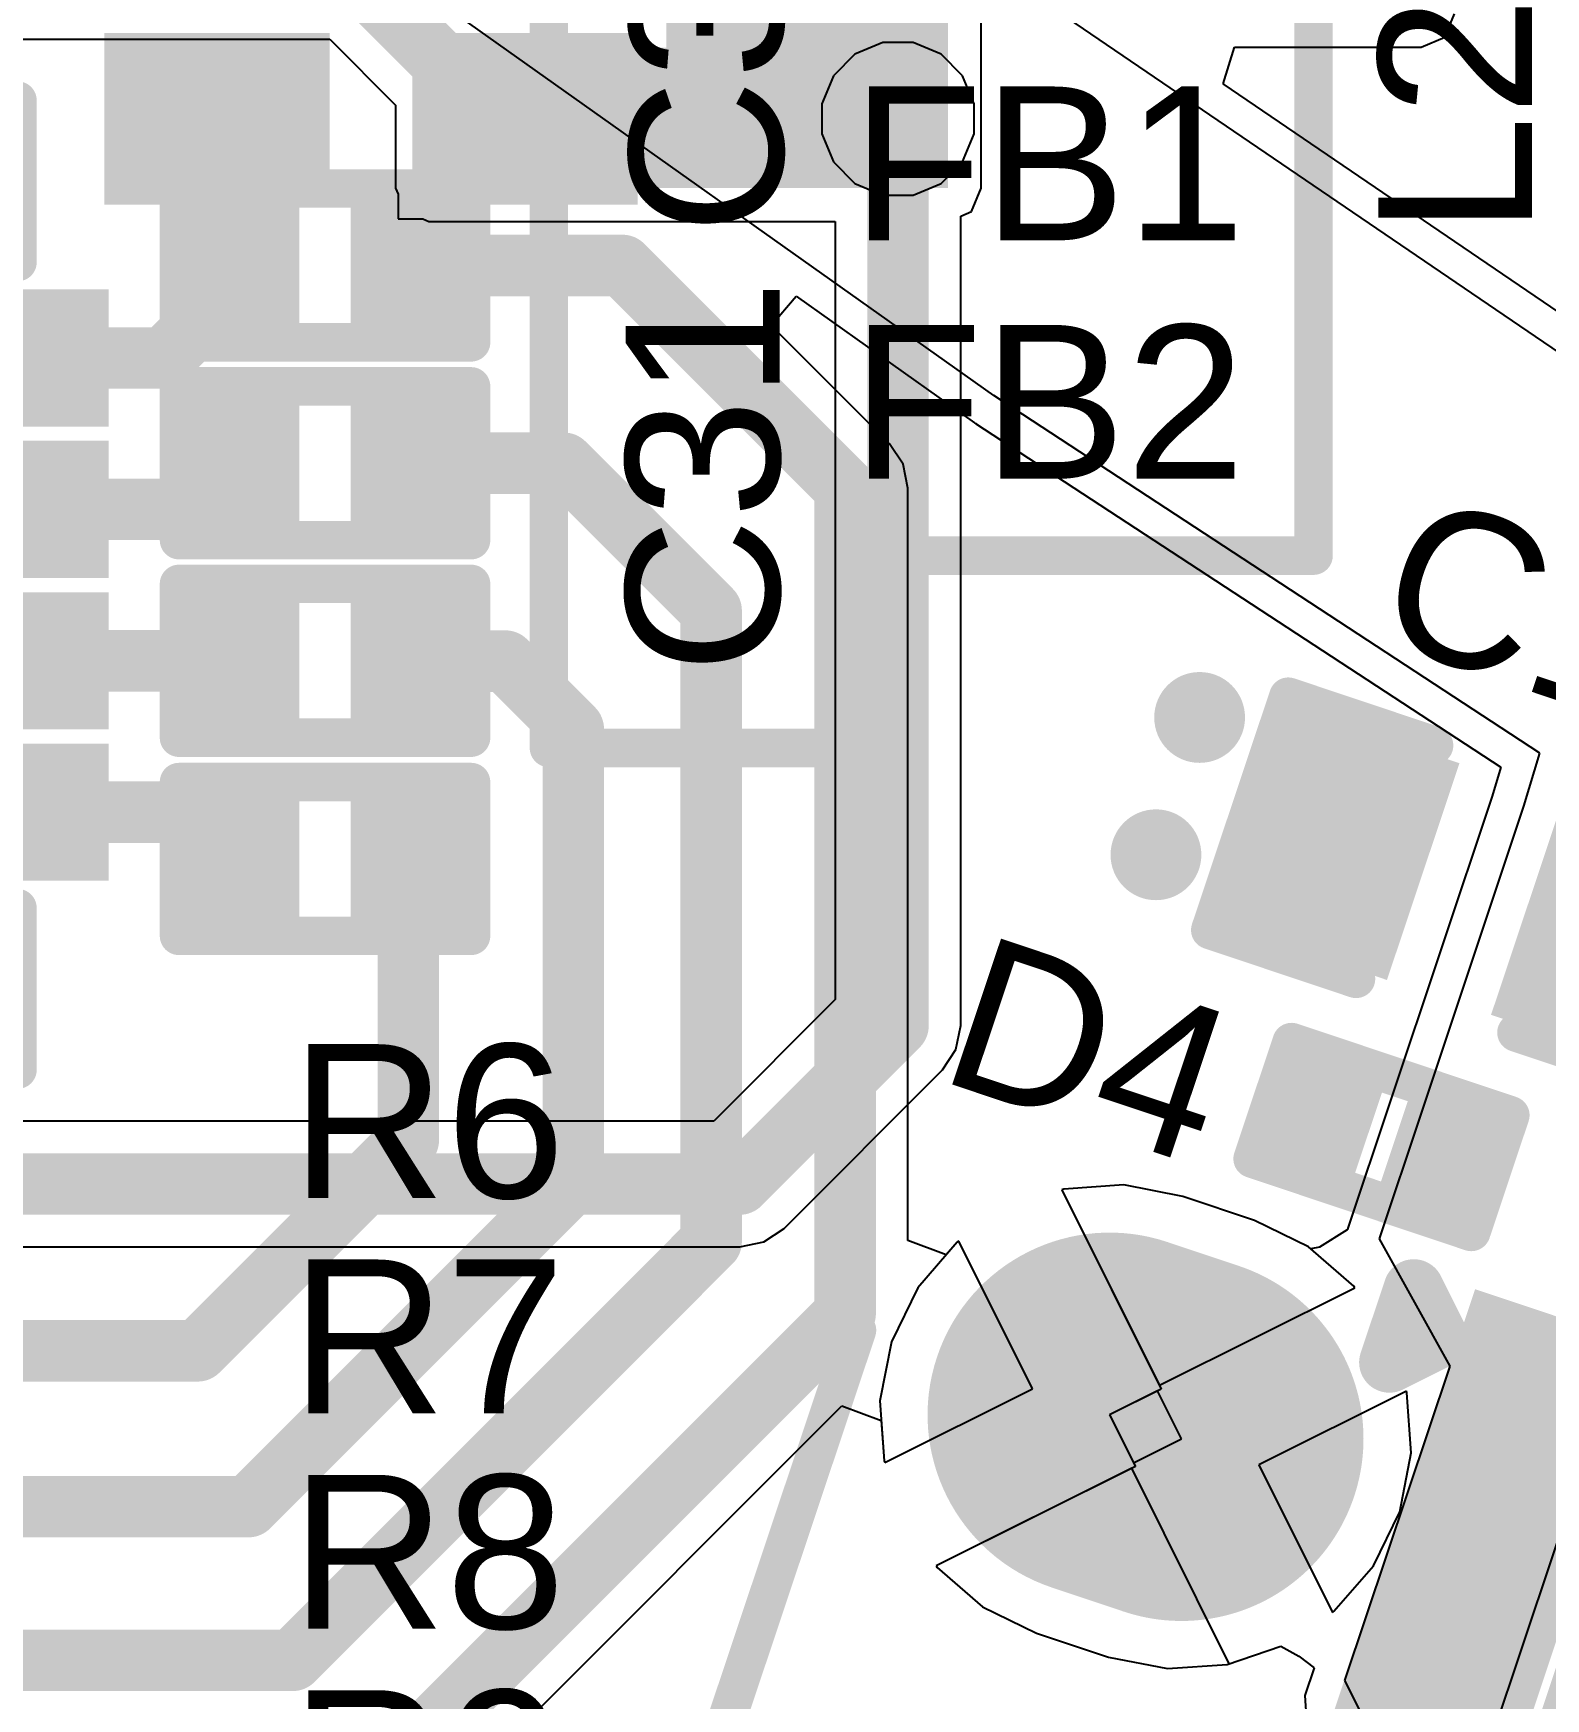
# Model space of a CAD drawing. Header units: millimetres. Extents: x -96 to 8, y -10 to 27.
# Drawn here: x -9.88 to -4.88, y 6.17 to 11.67 of the extents above; entities that cross this region are included whole.
import ezdxf

# ---------------------------------------------------------------- set-up
doc = ezdxf.new("R2010")
doc.units = ezdxf.units.MM
for name, color, linetype in [('BottomLayer', 5, 'Continuous'), ('BottomPaste', 16, 'Continuous'), ('BottomSolder', 6, 'Continuous'), ('MultiLayer', 9, 'Continuous'), ('PadHoleLayer', 156, 'Continuous'), ('TopLayer', 1, 'Continuous'), ('TopOverlay', 2, 'Continuous'), ('TopPaste', 8, 'Continuous'), ('TopSolder', 216, 'Continuous'), ('ViaHoleLayer', 16, 'Continuous')]:
    doc.layers.add(name, color=color, linetype=linetype)
doc.styles.add('Arial', font='', dxfattribs={"height": 0.2})
doc.styles.get('Arial').set_extended_font_data('Arial')

# ---------------------------------------------------------------- blocks, each defined once
blk = doc.blocks.new('16_QFN__3_3___7')
at = {"layer": 'TopLayer'}
for points in [[(-0.875, 1.8), (-0.625, 1.8), (-0.625, 1.1), (-0.875, 1.1)], [(-0.375, 1.8), (-0.125, 1.8), (-0.125, 1.1), (-0.375, 1.1)], [(0.125, 1.8), (0.375, 1.8), (0.375, 1.1), (0.125, 1.1)], [(0.625, 1.8), (0.875, 1.8), (0.875, 1.1), (0.625, 1.1)], [(-1.1, 0.875), (-1.1, 0.625), (-1.8, 0.625), (-1.8, 0.875)], [(-0.85, 0.85), (0.85, 0.85), (0.85, -0.85), (-0.85, -0.85)], [(1.8, 0.875), (1.8, 0.625), (1.1, 0.625), (1.1, 0.875)], [(-1.1, 0.375), (-1.1, 0.125), (-1.8, 0.125), (-1.8, 0.375)], [(1.8, 0.375), (1.8, 0.125), (1.1, 0.125), (1.1, 0.375)], [(-1.1, -0.125), (-1.1, -0.375), (-1.8, -0.375), (-1.8, -0.125)], [(1.8, -0.125), (1.8, -0.375), (1.1, -0.375), (1.1, -0.125)], [(-1.1, -0.625), (-1.1, -0.875), (-1.8, -0.875), (-1.8, -0.625)], [(1.8, -0.625), (1.8, -0.875), (1.1, -0.875), (1.1, -0.625)], [(-0.875, -1.1), (-0.625, -1.1), (-0.625, -1.8), (-0.875, -1.8)], [(-0.375, -1.1), (-0.125, -1.1), (-0.125, -1.8), (-0.375, -1.8)], [(0.125, -1.1), (0.375, -1.1), (0.375, -1.8), (0.125, -1.8)], [(0.625, -1.1), (0.875, -1.1), (0.875, -1.8), (0.625, -1.8)]]:
    blk.add_hatch(color=1, dxfattribs=at).paths.add_polyline_path(points)
at = {"layer": 'TopPaste'}
for points in [[(-0.875, 1.8), (-0.625, 1.8), (-0.625, 1.1), (-0.875, 1.1)], [(-0.375, 1.8), (-0.125, 1.8), (-0.125, 1.1), (-0.375, 1.1)], [(0.125, 1.8), (0.375, 1.8), (0.375, 1.1), (0.125, 1.1)], [(0.625, 1.8), (0.875, 1.8), (0.875, 1.1), (0.625, 1.1)], [(-1.1, 0.875), (-1.1, 0.625), (-1.8, 0.625), (-1.8, 0.875)], [(-0.85, 0.85), (0.85, 0.85), (0.85, -0.85), (-0.85, -0.85)], [(1.8, 0.875), (1.8, 0.625), (1.1, 0.625), (1.1, 0.875)], [(-1.1, 0.375), (-1.1, 0.125), (-1.8, 0.125), (-1.8, 0.375)], [(1.8, 0.375), (1.8, 0.125), (1.1, 0.125), (1.1, 0.375)], [(-1.1, -0.125), (-1.1, -0.375), (-1.8, -0.375), (-1.8, -0.125)], [(1.8, -0.125), (1.8, -0.375), (1.1, -0.375), (1.1, -0.125)], [(-1.1, -0.625), (-1.1, -0.875), (-1.8, -0.875), (-1.8, -0.625)], [(1.8, -0.625), (1.8, -0.875), (1.1, -0.875), (1.1, -0.625)], [(-0.875, -1.1), (-0.625, -1.1), (-0.625, -1.8), (-0.875, -1.8)], [(-0.375, -1.1), (-0.125, -1.1), (-0.125, -1.8), (-0.375, -1.8)], [(0.125, -1.1), (0.375, -1.1), (0.375, -1.8), (0.125, -1.8)], [(0.625, -1.1), (0.875, -1.1), (0.875, -1.8), (0.625, -1.8)]]:
    blk.add_hatch(color=8, dxfattribs=at).paths.add_polyline_path(points)
at = {"layer": 'TopSolder'}
for points in [[(-0.9766, 1.9016), (-0.5234, 1.9016), (-0.5234, 0.9984), (-0.9766, 0.9984)], [(-0.4766, 1.9016), (-0.0234, 1.9016), (-0.0234, 0.9984), (-0.4766, 0.9984)], [(0.0234, 1.9016), (0.4766, 1.9016), (0.4766, 0.9984), (0.0234, 0.9984)], [(0.5234, 1.9016), (0.9766, 1.9016), (0.9766, 0.9984), (0.5234, 0.9984)], [(-0.9984, 0.9766), (-0.9984, 0.5234), (-1.9016, 0.5234), (-1.9016, 0.9766)], [(-0.9516, 0.9516), (0.9516, 0.9516), (0.9516, -0.9516), (-0.9516, -0.9516)], [(1.9016, 0.9766), (1.9016, 0.5234), (0.9984, 0.5234), (0.9984, 0.9766)], [(-0.9984, 0.4766), (-0.9984, 0.0234), (-1.9016, 0.0234), (-1.9016, 0.4766)], [(1.9016, 0.4766), (1.9016, 0.0234), (0.9984, 0.0234), (0.9984, 0.4766)], [(-0.9984, -0.0234), (-0.9984, -0.4766), (-1.9016, -0.4766), (-1.9016, -0.0234)], [(1.9016, -0.0234), (1.9016, -0.4766), (0.9984, -0.4766), (0.9984, -0.0234)], [(-0.9984, -0.5234), (-0.9984, -0.9766), (-1.9016, -0.9766), (-1.9016, -0.5234)], [(1.9016, -0.5234), (1.9016, -0.9766), (0.9984, -0.9766), (0.9984, -0.5234)], [(-0.9766, -0.9984), (-0.5234, -0.9984), (-0.5234, -1.9016), (-0.9766, -1.9016)], [(-0.4766, -0.9984), (-0.0234, -0.9984), (-0.0234, -1.9016), (-0.4766, -1.9016)], [(0.0234, -0.9984), (0.4766, -0.9984), (0.4766, -1.9016), (0.0234, -1.9016)], [(0.5234, -0.9984), (0.9766, -0.9984), (0.9766, -1.9016), (0.5234, -1.9016)]]:
    blk.add_hatch(color=216, dxfattribs=at).paths.add_polyline_path(points)
at = {"layer": 'TopOverlay', "const_width": 0.127}
for points in [[(-1.6002, 1.6002), (-1.0668, 1.6002)], [(-1.6002, 1.6002), (-1.6002, 1.0668)], [(1.0668, 1.6002), (1.6002, 1.6002)], [(1.6002, 1.6002), (1.6002, 1.0668)], [(-2.0828, 0.889), (-2.0828, 0.635)], [(-2.0828, 0.889), (-1.9558, 0.762)], [(-1.9558, 0.762), (-2.0828, 0.635)], [(-1.6002, -1.0668), (-1.6002, -1.6002)], [(1.6002, -1.0668), (1.6002, -1.6002)], [(-1.6002, -1.6002), (-1.0668, -1.6002)], [(1.0668, -1.6002), (1.6002, -1.6002)]]:
    blk.add_lwpolyline(points, dxfattribs=at)
at = {"layer": 'TopOverlay', "const_width": 0.0635}
for points in [[(-1.632, 1.6002, 1), (-1.5684, 1.6002, 1)], [(-1.632, 1.6002, 1), (-1.5684, 1.6002, 1)], [(-1.0985, 1.6002, 1), (-1.0351, 1.6002, 1)], [(1.035, 1.6002, 1), (1.0985, 1.6002, 1)], [(1.5684, 1.6002, 1), (1.6319, 1.6002, 1)], [(1.5684, 1.6002, 1), (1.6319, 1.6002, 1)], [(-1.632, 1.0668, 1), (-1.5684, 1.0668, 1)], [(1.5684, 1.0668, 1), (1.6319, 1.0668, 1)], [(-2.1145, 0.889, 1), (-2.0511, 0.889, 1)], [(-2.1145, 0.889, 1), (-2.0511, 0.889, 1)], [(-1.9875, 0.762, 1), (-1.9241, 0.762, 1)], [(-1.9875, 0.762, 1), (-1.9241, 0.762, 1)], [(-2.1145, 0.635, 1), (-2.0511, 0.635, 1)], [(-2.1145, 0.635, 1), (-2.0511, 0.635, 1)], [(-1.632, -1.0668, 1), (-1.5684, -1.0668, 1)], [(1.5684, -1.0668, 1), (1.6319, -1.0668, 1)], [(-1.632, -1.6002, 1), (-1.5684, -1.6002, 1)], [(-1.632, -1.6002, 1), (-1.5684, -1.6002, 1)], [(-1.0985, -1.6002, 1), (-1.0351, -1.6002, 1)], [(1.035, -1.6002, 1), (1.0985, -1.6002, 1)], [(1.5684, -1.6002, 1), (1.6319, -1.6002, 1)], [(1.5684, -1.6002, 1), (1.6319, -1.6002, 1)]]:
    blk.add_lwpolyline(points, format="xyb", close=True, dxfattribs=at)
blk = doc.blocks.new('S______B______0402_B_22')
at = {"layer": 'BottomLayer'}
for points in [[(-0.2413, 0.3175), (-0.2413, -0.3175), (-0.6985, -0.3175), (-0.6985, 0.3175)], [(0.6985, 0.3175), (0.6985, -0.3175), (0.2413, -0.3175), (0.2413, 0.3175)]]:
    blk.add_hatch(color=5, dxfattribs=at).paths.add_polyline_path(points)
at = {"layer": 'BottomPaste'}
for points in [[(-0.2413, 0.3175), (-0.2413, -0.3175), (-0.6985, -0.3175), (-0.6985, 0.3175)], [(0.6985, 0.3175), (0.6985, -0.3175), (0.2413, -0.3175), (0.2413, 0.3175)]]:
    blk.add_hatch(color=16, dxfattribs=at).paths.add_polyline_path(points)
at = {"layer": 'BottomSolder'}
for points in [[(-0.1863, 0.3725), (-0.1863, -0.3725), (-0.7535, -0.3725), (-0.7535, 0.3725)], [(0.7535, 0.3725), (0.7535, -0.3725), (0.1863, -0.3725), (0.1863, 0.3725)]]:
    blk.add_hatch(color=6, dxfattribs=at).paths.add_polyline_path(points)
blk = doc.blocks.new('S______B______0402_B_23')
at = {"layer": 'BottomLayer'}
for points in [[(-0.2413, 0.3175), (-0.2413, -0.3175), (-0.6985, -0.3175), (-0.6985, 0.3175)], [(0.6985, 0.3175), (0.6985, -0.3175), (0.2413, -0.3175), (0.2413, 0.3175)]]:
    blk.add_hatch(color=5, dxfattribs=at).paths.add_polyline_path(points)
at = {"layer": 'BottomPaste'}
for points in [[(-0.2413, 0.3175), (-0.2413, -0.3175), (-0.6985, -0.3175), (-0.6985, 0.3175)], [(0.6985, 0.3175), (0.6985, -0.3175), (0.2413, -0.3175), (0.2413, 0.3175)]]:
    blk.add_hatch(color=16, dxfattribs=at).paths.add_polyline_path(points)
at = {"layer": 'BottomSolder'}
for points in [[(-0.1863, 0.3725), (-0.1863, -0.3725), (-0.7535, -0.3725), (-0.7535, 0.3725)], [(0.7535, 0.3725), (0.7535, -0.3725), (0.1863, -0.3725), (0.1863, 0.3725)]]:
    blk.add_hatch(color=6, dxfattribs=at).paths.add_polyline_path(points)
blk = doc.blocks.new('R___0201_29')
at = {"layer": 'TopLayer'}
for points in [[(-0.41, 0.185), (-0.14, 0.185), (-0.14, -0.185), (-0.41, -0.185)], [(0.14, 0.185), (0.41, 0.185), (0.41, -0.185), (0.14, -0.185)]]:
    blk.add_hatch(color=1, dxfattribs=at).paths.add_polyline_path(points)
at = {"layer": 'TopPaste'}
for points in [[(-0.41, 0.185), (-0.14, 0.185), (-0.14, -0.185), (-0.41, -0.185)], [(0.14, 0.185), (0.41, 0.185), (0.41, -0.185), (0.14, -0.185)]]:
    blk.add_hatch(color=8, dxfattribs=at).paths.add_polyline_path(points)
at = {"layer": 'TopSolder'}
for points in [[(-0.465, 0.24), (-0.085, 0.24), (-0.085, -0.24), (-0.465, -0.24)], [(0.085, 0.24), (0.465, 0.24), (0.465, -0.24), (0.085, -0.24)]]:
    blk.add_hatch(color=216, dxfattribs=at).paths.add_polyline_path(points)
at = {"layer": 'TopOverlay', "const_width": 0.127}
for points in [[(-0.4826, 0.254), (-0.4826, -0.254)], [(0.4826, 0.254), (-0.4826, 0.254)], [(0.4826, 0.254), (0.4826, -0.254)], [(0.4826, -0.254), (-0.4826, -0.254)]]:
    blk.add_lwpolyline(points, dxfattribs=at)
at = {"layer": 'TopOverlay', "const_width": 0.0635}
for points in [[(-0.5143, 0.254, 1), (-0.4508, 0.254, 1)], [(-0.5143, 0.254, 1), (-0.4508, 0.254, 1)], [(0.4508, 0.254, 1), (0.5143, 0.254, 1)], [(0.4508, 0.254, 1), (0.5143, 0.254, 1)], [(-0.5143, -0.254, 1), (-0.4508, -0.254, 1)], [(-0.5143, -0.254, 1), (-0.4508, -0.254, 1)], [(0.4508, -0.254, 1), (0.5143, -0.254, 1)], [(0.4508, -0.254, 1), (0.5143, -0.254, 1)]]:
    blk.add_lwpolyline(points, format="xyb", close=True, dxfattribs=at)
blk = doc.blocks.new('R___0201_30')
at = {"layer": 'TopLayer'}
for points in [[(-0.41, 0.185), (-0.14, 0.185), (-0.14, -0.185), (-0.41, -0.185)], [(0.14, 0.185), (0.41, 0.185), (0.41, -0.185), (0.14, -0.185)]]:
    blk.add_hatch(color=1, dxfattribs=at).paths.add_polyline_path(points)
at = {"layer": 'TopPaste'}
for points in [[(-0.41, 0.185), (-0.14, 0.185), (-0.14, -0.185), (-0.41, -0.185)], [(0.14, 0.185), (0.41, 0.185), (0.41, -0.185), (0.14, -0.185)]]:
    blk.add_hatch(color=8, dxfattribs=at).paths.add_polyline_path(points)
at = {"layer": 'TopSolder'}
for points in [[(-0.465, 0.24), (-0.085, 0.24), (-0.085, -0.24), (-0.465, -0.24)], [(0.085, 0.24), (0.465, 0.24), (0.465, -0.24), (0.085, -0.24)]]:
    blk.add_hatch(color=216, dxfattribs=at).paths.add_polyline_path(points)
at = {"layer": 'TopOverlay', "const_width": 0.127}
for points in [[(-0.4826, 0.254), (-0.4826, -0.254)], [(0.4826, 0.254), (-0.4826, 0.254)], [(0.4826, 0.254), (0.4826, -0.254)], [(0.4826, -0.254), (-0.4826, -0.254)]]:
    blk.add_lwpolyline(points, dxfattribs=at)
at = {"layer": 'TopOverlay', "const_width": 0.0635}
for points in [[(-0.5143, 0.254, 1), (-0.4508, 0.254, 1)], [(-0.5143, 0.254, 1), (-0.4508, 0.254, 1)], [(0.4508, 0.254, 1), (0.5143, 0.254, 1)], [(0.4508, 0.254, 1), (0.5143, 0.254, 1)], [(-0.5143, -0.254, 1), (-0.4508, -0.254, 1)], [(-0.5143, -0.254, 1), (-0.4508, -0.254, 1)], [(0.4508, -0.254, 1), (0.5143, -0.254, 1)], [(0.4508, -0.254, 1), (0.5143, -0.254, 1)]]:
    blk.add_lwpolyline(points, format="xyb", close=True, dxfattribs=at)
blk = doc.blocks.new('R___0201_31')
at = {"layer": 'TopLayer'}
for points in [[(-0.41, 0.185), (-0.14, 0.185), (-0.14, -0.185), (-0.41, -0.185)], [(0.14, 0.185), (0.41, 0.185), (0.41, -0.185), (0.14, -0.185)]]:
    blk.add_hatch(color=1, dxfattribs=at).paths.add_polyline_path(points)
at = {"layer": 'TopPaste'}
for points in [[(-0.41, 0.185), (-0.14, 0.185), (-0.14, -0.185), (-0.41, -0.185)], [(0.14, 0.185), (0.41, 0.185), (0.41, -0.185), (0.14, -0.185)]]:
    blk.add_hatch(color=8, dxfattribs=at).paths.add_polyline_path(points)
at = {"layer": 'TopSolder'}
for points in [[(-0.465, 0.24), (-0.085, 0.24), (-0.085, -0.24), (-0.465, -0.24)], [(0.085, 0.24), (0.465, 0.24), (0.465, -0.24), (0.085, -0.24)]]:
    blk.add_hatch(color=216, dxfattribs=at).paths.add_polyline_path(points)
at = {"layer": 'TopOverlay', "const_width": 0.127}
for points in [[(-0.4826, 0.254), (-0.4826, -0.254)], [(0.4826, 0.254), (-0.4826, 0.254)], [(0.4826, 0.254), (0.4826, -0.254)], [(0.4826, -0.254), (-0.4826, -0.254)]]:
    blk.add_lwpolyline(points, dxfattribs=at)
at = {"layer": 'TopOverlay', "const_width": 0.0635}
for points in [[(-0.5143, 0.254, 1), (-0.4508, 0.254, 1)], [(-0.5143, 0.254, 1), (-0.4508, 0.254, 1)], [(0.4508, 0.254, 1), (0.5143, 0.254, 1)], [(0.4508, 0.254, 1), (0.5143, 0.254, 1)], [(-0.5143, -0.254, 1), (-0.4508, -0.254, 1)], [(-0.5143, -0.254, 1), (-0.4508, -0.254, 1)], [(0.4508, -0.254, 1), (0.5143, -0.254, 1)], [(0.4508, -0.254, 1), (0.5143, -0.254, 1)]]:
    blk.add_lwpolyline(points, format="xyb", close=True, dxfattribs=at)
blk = doc.blocks.new('R___0201_32')
at = {"layer": 'TopLayer'}
for points in [[(-0.41, 0.185), (-0.14, 0.185), (-0.14, -0.185), (-0.41, -0.185)], [(0.14, 0.185), (0.41, 0.185), (0.41, -0.185), (0.14, -0.185)]]:
    blk.add_hatch(color=1, dxfattribs=at).paths.add_polyline_path(points)
at = {"layer": 'TopPaste'}
for points in [[(-0.41, 0.185), (-0.14, 0.185), (-0.14, -0.185), (-0.41, -0.185)], [(0.14, 0.185), (0.41, 0.185), (0.41, -0.185), (0.14, -0.185)]]:
    blk.add_hatch(color=8, dxfattribs=at).paths.add_polyline_path(points)
at = {"layer": 'TopSolder'}
for points in [[(-0.465, 0.24), (-0.085, 0.24), (-0.085, -0.24), (-0.465, -0.24)], [(0.085, 0.24), (0.465, 0.24), (0.465, -0.24), (0.085, -0.24)]]:
    blk.add_hatch(color=216, dxfattribs=at).paths.add_polyline_path(points)
at = {"layer": 'TopOverlay', "const_width": 0.127}
for points in [[(-0.4826, -0.254), (-0.4826, 0.254)], [(-0.4826, 0.254), (0.4826, 0.254)], [(0.4826, -0.254), (0.4826, 0.254)], [(-0.4826, -0.254), (0.4826, -0.254)]]:
    blk.add_lwpolyline(points, dxfattribs=at)
at = {"layer": 'TopOverlay', "const_width": 0.0635}
for points in [[(-0.5143, 0.254, 1), (-0.4508, 0.254, 1)], [(-0.5143, 0.254, 1), (-0.4508, 0.254, 1)], [(0.4508, 0.254, 1), (0.5143, 0.254, 1)], [(0.4508, 0.254, 1), (0.5143, 0.254, 1)], [(-0.5143, -0.254, 1), (-0.4508, -0.254, 1)], [(-0.5143, -0.254, 1), (-0.4508, -0.254, 1)], [(0.4508, -0.254, 1), (0.5143, -0.254, 1)], [(0.4508, -0.254, 1), (0.5143, -0.254, 1)]]:
    blk.add_lwpolyline(points, format="xyb", close=True, dxfattribs=at)
blk = doc.blocks.new('10118194_0001LF__45')
at = {"layer": 'BottomLayer'}
h = blk.add_hatch(color=5, dxfattribs=at)
edge = h.paths.add_edge_path()
edge.add_arc((-2.375, 0), 0.5, 270, 450)
edge.add_line((-2.375, 0.5), (-2.625, 0.5))
edge.add_arc((-2.625, 0), 0.5, 90, 270)
edge.add_line((-2.625, -0.5), (-2.375, -0.5))
at = {"layer": 'BottomSolder'}
h = blk.add_hatch(color=6, dxfattribs=at)
edge = h.paths.add_edge_path()
edge.add_arc((-2.375, 0), 0.6016, 270, 450)
edge.add_line((-2.375, 0.6016), (-2.625, 0.6016))
edge.add_arc((-2.625, 0), 0.6016, 90, 270)
edge.add_line((-2.625, -0.6016), (-2.375, -0.6016))
at = {"layer": 'MultiLayer'}
h = blk.add_hatch(color=9, dxfattribs=at)
edge = h.paths.add_edge_path()
edge.add_arc((-2.375, 0), 0.5, 270, 450)
edge.add_line((-2.375, 0.5), (-2.625, 0.5))
edge.add_arc((-2.625, 0), 0.5, 90, 270)
edge.add_line((-2.625, -0.5), (-2.375, -0.5))
at = {"layer": 'PadHoleLayer'}
h = blk.add_hatch(color=156, dxfattribs=at)
edge = h.paths.add_edge_path()
edge.add_arc((-2.35, 0), 0.275, 270, 450)
edge.add_line((-2.35, 0.275), (-2.65, 0.275))
edge.add_arc((-2.65, 0), 0.275, 90, 270)
edge.add_line((-2.65, -0.275), (-2.35, -0.275))
at = {"layer": 'TopLayer'}
blk.add_hatch(color=1, dxfattribs=at).paths.add_polyline_path([(-1.51, 0.675), (-1.09, 0.675), (-1.09, -0.675), (-1.51, -0.675)])
h = blk.add_hatch(color=1, dxfattribs=at)
edge = h.paths.add_edge_path()
edge.add_arc((-2.375, 0), 0.5, 270, 450)
edge.add_line((-2.375, 0.5), (-2.625, 0.5))
edge.add_arc((-2.625, 0), 0.5, 90, 270)
edge.add_line((-2.625, -0.5), (-2.375, -0.5))
at = {"layer": 'TopPaste'}
blk.add_hatch(color=8, dxfattribs=at).paths.add_polyline_path([(-1.51, 0.675), (-1.09, 0.675), (-1.09, -0.675), (-1.51, -0.675)])
at = {"layer": 'TopSolder'}
for points in [[(-1.6116, 0.7766), (-0.9884, 0.7766), (-0.9884, -0.7766), (-1.6116, -0.7766)], [(-0.9616, 0.7766), (-0.3384, 0.7766), (-0.3384, -0.7766), (-0.9616, -0.7766)]]:
    blk.add_hatch(color=216, dxfattribs=at).paths.add_polyline_path(points)
h = blk.add_hatch(color=216, dxfattribs=at)
edge = h.paths.add_edge_path()
edge.add_arc((-2.375, 0), 0.6016, 270, 450)
edge.add_line((-2.375, 0.6016), (-2.625, 0.6016))
edge.add_arc((-2.625, 0), 0.6016, 90, 270)
edge.add_line((-2.625, -0.6016), (-2.375, -0.6016))
at = {"layer": 'TopOverlay'}
for points, const_width in [([(-1.8034, 0.4572), (-1.8034, 0.7112)], 0.2), ([(-1.8034, 0.7112), (-1.6764, 0.5842)], 0.2), ([(-1.8034, 0.4572), (-1.6764, 0.5842)], 0.2), ([(-3.5052, -1.5494), (-3.5052, 0)], 0.127)]:
    blk.add_lwpolyline(points, dxfattribs=dict(at, const_width=const_width))
for points, const_width in [([(-1.8534, 0.7112, 1), (-1.7534, 0.7112, 1)], 0.1), ([(-1.8534, 0.7112, 1), (-1.7534, 0.7112, 1)], 0.1), ([(-1.7264, 0.5842, 1), (-1.6264, 0.5842, 1)], 0.1), ([(-1.7264, 0.5842, 1), (-1.6264, 0.5842, 1)], 0.1), ([(-1.8534, 0.4572, 1), (-1.7534, 0.4572, 1)], 0.1), ([(-1.8534, 0.4572, 1), (-1.7534, 0.4572, 1)], 0.1), ([(-3.537, 0, 1), (-3.4735, 0, 1)], 0.0635)]:
    blk.add_lwpolyline(points, format="xyb", close=True, dxfattribs=dict(at, const_width=const_width))
blk = doc.blocks.new('DSN0603_2_49')
at = {"layer": 'TopLayer'}
for points in [[(-0.3, 0.12), (-0.1, 0.12), (-0.1, -0.12), (-0.3, -0.12)], [(0.1, 0.12), (0.3, 0.12), (0.3, -0.12), (0.1, -0.12)]]:
    blk.add_hatch(color=1, dxfattribs=at).paths.add_polyline_path(points)
at = {"layer": 'TopPaste'}
for points in [[(-0.3, 0.12), (-0.1, 0.12), (-0.1, -0.12), (-0.3, -0.12)], [(0.1, 0.12), (0.3, 0.12), (0.3, -0.12), (0.1, -0.12)]]:
    blk.add_hatch(color=8, dxfattribs=at).paths.add_polyline_path(points)
at = {"layer": 'TopSolder'}
for points in [[(-0.355, 0.175), (-0.045, 0.175), (-0.045, -0.175), (-0.355, -0.175)], [(0.045, 0.175), (0.355, 0.175), (0.355, -0.175), (0.045, -0.175)]]:
    blk.add_hatch(color=216, dxfattribs=at).paths.add_polyline_path(points)
at = {"layer": 'TopOverlay', "const_width": 0.127}
for points in [[(-0.381, 0.2032), (0.381, 0.2032)], [(-0.381, -0.2032), (-0.381, 0.2032)], [(0.381, -0.2032), (0.381, 0.2032)], [(-0.381, -0.2032), (0.381, -0.2032)]]:
    blk.add_lwpolyline(points, dxfattribs=at)
at = {"layer": 'TopOverlay', "const_width": 0.0635}
for points in [[(-0.4128, 0.2032, 1), (-0.3493, 0.2032, 1)], [(-0.4128, 0.2032, 1), (-0.3493, 0.2032, 1)], [(0.3493, 0.2032, 1), (0.4128, 0.2032, 1)], [(0.3493, 0.2032, 1), (0.4128, 0.2032, 1)], [(-0.4128, -0.2032, 1), (-0.3493, -0.2032, 1)], [(-0.4128, -0.2032, 1), (-0.3493, -0.2032, 1)], [(0.3493, -0.2032, 1), (0.4128, -0.2032, 1)], [(0.3493, -0.2032, 1), (0.4128, -0.2032, 1)]]:
    blk.add_lwpolyline(points, format="xyb", close=True, dxfattribs=at)
blk = doc.blocks.new('C___0402_75')
at = {"layer": 'TopLayer'}
for points in [[(-0.6985, -0.3175), (-0.6985, 0.3175), (-0.2413, 0.3175), (-0.2413, -0.3175)], [(0.2413, -0.3175), (0.2413, 0.3175), (0.6985, 0.3175), (0.6985, -0.3175)]]:
    blk.add_hatch(color=1, dxfattribs=at).paths.add_polyline_path(points)
at = {"layer": 'TopPaste'}
for points in [[(-0.6985, -0.3175), (-0.6985, 0.3175), (-0.2413, 0.3175), (-0.2413, -0.3175)], [(0.2413, -0.3175), (0.2413, 0.3175), (0.6985, 0.3175), (0.6985, -0.3175)]]:
    blk.add_hatch(color=8, dxfattribs=at).paths.add_polyline_path(points)
at = {"layer": 'TopSolder'}
for points in [[(-0.7585, -0.3775), (-0.7585, 0.3775), (-0.1813, 0.3775), (-0.1813, -0.3775)], [(0.1813, -0.3775), (0.1813, 0.3775), (0.7585, 0.3775), (0.7585, -0.3775)]]:
    blk.add_hatch(color=216, dxfattribs=at).paths.add_polyline_path(points)
at = {"layer": 'TopOverlay', "const_width": 0.127}
for points in [[(-0.7874, 0.4064), (-0.7874, -0.4064)], [(-0.2794, 0.4064), (-0.7874, 0.4064)], [(0.7874, 0.4064), (0.2794, 0.4064)], [(0.7874, 0.4064), (0.7874, -0.4064)], [(-0.2794, -0.4064), (-0.7874, -0.4064)], [(0.7874, -0.4064), (0.2794, -0.4064)]]:
    blk.add_lwpolyline(points, dxfattribs=at)
at = {"layer": 'TopOverlay', "const_width": 0.0635}
for points in [[(-0.8191, 0.4064, 1), (-0.7556, 0.4064, 1)], [(-0.8191, 0.4064, 1), (-0.7556, 0.4064, 1)], [(-0.3111, 0.4064, 1), (-0.2477, 0.4064, 1)], [(0.2477, 0.4064, 1), (0.3111, 0.4064, 1)], [(0.7556, 0.4064, 1), (0.8191, 0.4064, 1)], [(0.7556, 0.4064, 1), (0.8191, 0.4064, 1)], [(-0.8191, -0.4064, 1), (-0.7556, -0.4064, 1)], [(-0.8191, -0.4064, 1), (-0.7556, -0.4064, 1)], [(-0.3111, -0.4064, 1), (-0.2477, -0.4064, 1)], [(0.2477, -0.4064, 1), (0.3111, -0.4064, 1)], [(0.7556, -0.4064, 1), (0.8191, -0.4064, 1)], [(0.7556, -0.4064, 1), (0.8191, -0.4064, 1)]]:
    blk.add_lwpolyline(points, format="xyb", close=True, dxfattribs=at)

msp = doc.modelspace()

# ---------------------------------------------------------------- hatches: boundary and pattern name
at = {"layer": 'BottomLayer'}
for points in [[(-7.7881, 11.1675), (-6.858, 11.1675), (-6.858, 13.3096), (-7.7881, 13.3096)], [(-8.5725, 11.1633), (-6.858, 11.1633), (-6.858, 11.6268), (-8.5725, 11.6268)]]:
    msp.add_hatch(color=5, dxfattribs=at).paths.add_polyline_path(points)
h = msp.add_hatch(color=5, dxfattribs=at)
edge = h.paths.add_edge_path()
edge.add_arc((-7.0227, 11.3919), 0.15, 0, 360)
h = msp.add_hatch(color=5, dxfattribs=at)
edge = h.paths.add_edge_path()
edge.add_arc((-6.0261, 9.4149), 0.15, 0, 360)
h = msp.add_hatch(color=5, dxfattribs=at)
edge = h.paths.add_edge_path()
edge.add_arc((-6.1704, 8.9614), 0.15, 0, 360)
at = {"layer": 'TopLayer'}
h = msp.add_hatch(color=1, dxfattribs=at)
edge = h.paths.add_edge_path()
edge.add_arc((-7.0227, 11.3919), 0.15, 0, 360)
h = msp.add_hatch(color=1, dxfattribs=at)
edge = h.paths.add_edge_path()
edge.add_arc((-6.0261, 9.4149), 0.15, 0, 360)
h = msp.add_hatch(color=1, dxfattribs=at)
edge = h.paths.add_edge_path()
edge.add_arc((-6.1704, 8.9614), 0.15, 0, 360)
msp.add_hatch(color=1, dxfattribs=at).paths.add_polyline_path([(-5.5745, 6.1496), (-5.0819, 5.9847), (-4.6423, 7.2985), (-5.135, 7.4634)])
at = {"layer": 'ViaHoleLayer'}
h = msp.add_hatch(color=16, dxfattribs=at)
edge = h.paths.add_edge_path()
edge.add_arc((-7.0227, 11.3919), 0.075, 0, 360)
h = msp.add_hatch(color=16, dxfattribs=at)
edge = h.paths.add_edge_path()
edge.add_arc((-6.0261, 9.4149), 0.075, 0, 360)
h = msp.add_hatch(color=16, dxfattribs=at)
edge = h.paths.add_edge_path()
edge.add_arc((-6.1704, 8.9614), 0.075, 0, 360)

# ---------------------------------------------------------------- linework, layer by layer
at = {"layer": 'BottomLayer'}
for p, q in [((-6.748, 11.6268), (-6.748, 13.248)), ((-10.6374, 11.6546), (-8.8996, 11.6546)), ((-8.8996, 11.6546), (-8.6825, 11.4375)), ((-6.748, 11.1633), (-6.748, 11.6268)), ((-8.6825, 11.4375), (-8.6825, 11.1633)), ((-8.6825, 11.1633), (-8.6741, 11.1431)), ((-8.6741, 11.1431), (-8.6741, 11.0617)), ((-6.7802, 11.0855), (-6.748, 11.1633)), ((-8.6741, 11.0617), (-8.5927, 11.0617)), ((-8.5927, 11.0617), (-8.5725, 11.0533)), ((-6.8155, 11.0709), (-6.7802, 11.0855)), ((-6.8155, 8.3971), (-6.8155, 11.0709)), ((-8.5725, 11.0533), (-7.2299, 11.0533)), ((-7.2299, 11.0533), (-7.2299, 8.4829)), ((-7.2299, 8.4829), (-7.6316, 8.0812)), ((-6.8313, 8.3178), (-6.8155, 8.3971)), ((-6.8155, 8.3971), (-6.8155, 8.3971)), ((-6.8762, 8.2506), (-6.8313, 8.3178)), ((-7.3992, 7.7275), (-6.8762, 8.2506)), ((-7.6316, 8.0812), (-10.0834, 8.0812)), ((-6.2769, 7.871), (-6.475, 7.8572)), ((-6.082, 7.8331), (-6.2769, 7.871)), ((-6.475, 7.8572), (-6.481, 7.8551)), ((-6.481, 7.8551), (-6.159, 7.2092)), ((-5.845, 7.7538), (-6.082, 7.8331)), ((-7.4665, 7.6826), (-7.3992, 7.7275)), ((-5.6665, 7.6668), (-5.845, 7.7538)), ((-10.0248, 7.6668), (-7.5458, 7.6668)), ((-7.5458, 7.6668), (-7.5457, 7.6668)), ((-7.5457, 7.6668), (-7.4665, 7.6826)), ((-6.8273, 7.6815), (-6.9575, 7.5317)), ((-6.822, 7.6851), (-6.8273, 7.6815)), ((-6.5788, 7.1974), (-6.822, 7.6851)), ((-5.5167, 7.5365), (-5.6665, 7.6668)), ((-5.5131, 7.5312), (-5.5167, 7.5365)), ((-6.9575, 7.5317), (-7.0446, 7.3532)), ((-6.159, 7.2092), (-5.5131, 7.5312)), ((-7.0446, 7.3532), (-7.0824, 7.1583)), ((-7.0824, 7.1583), (-7.0686, 6.9603)), ((-7.0665, 6.9543), (-6.5788, 7.1974)), ((-6.1651, 7.1908), (-6.3234, 7.1119)), ((-6.0863, 7.0326), (-6.1651, 7.1908)), ((-5.3431, 7.1903), (-5.8308, 6.9471)), ((-5.341, 7.1842), (-5.3431, 7.1903)), ((-5.3272, 6.9862), (-5.341, 7.1842)), ((-6.3234, 7.1119), (-6.2445, 6.9537)), ((-6.2445, 6.9537), (-6.0863, 7.0326)), ((-5.3651, 6.7913), (-5.3272, 6.9862)), ((-7.0686, 6.9603), (-7.0665, 6.9543)), ((-6.2506, 6.9353), (-6.8965, 6.6133)), ((-5.9286, 6.2894), (-6.2506, 6.9353)), ((-5.8308, 6.9471), (-5.5876, 6.4594)), ((-5.4521, 6.6128), (-5.3651, 6.7913)), ((-6.8965, 6.6133), (-6.8929, 6.608)), ((-6.8929, 6.608), (-6.7431, 6.4777)), ((-5.5823, 6.463), (-5.4521, 6.6128)), ((-6.7431, 6.4777), (-6.5647, 6.3907)), ((-5.5876, 6.4594), (-5.5823, 6.463)), ((-6.5647, 6.3907), (-6.3276, 6.3114)), ((-6.3276, 6.3114), (-6.1327, 6.2735)), ((-6.1327, 6.2735), (-5.9346, 6.2874)), ((-5.9346, 6.2874), (-5.9286, 6.2894))]:
    msp.add_line(p, q, dxfattribs=at)
at = {"layer": 'BottomLayer', "const_width": 0.2032}
for points in [[(-8.8138, 11.8618), (-8.3439, 11.3919)], [(-8.3439, 11.3919), (-8.255, 11.3919)], [(-7.0227, 8.3971), (-7.0227, 11.3919)], [(-7.5457, 7.874), (-7.0227, 8.3971)], [(-10.232, 7.874), (-7.5457, 7.874)]]:
    msp.add_lwpolyline(points, dxfattribs=at)
at = {"layer": 'BottomLayer', "const_width": 0.1016}
for points in [[(-8.3947, 11.3919, 1), (-8.2931, 11.3919, 1)], [(-8.3947, 11.3919, 1), (-8.2931, 11.3919, 1)], [(-8.3058, 11.3919, 1), (-8.2042, 11.3919, 1)], [(-7.0735, 11.3919, 1), (-6.9719, 11.3919, 1)], [(-7.0735, 8.3971, 1), (-6.9719, 8.3971, 1)], [(-7.0735, 8.3971, 1), (-6.9719, 8.3971, 1)], [(-7.5965, 7.874, 1), (-7.4949, 7.874, 1)], [(-7.5965, 7.874, 1), (-7.4949, 7.874, 1)]]:
    msp.add_lwpolyline(points, format="xyb", close=True, dxfattribs=at)
at = {"layer": 'TopLayer'}
for p, q in [((-7.8948, 12.7), (-3.9819, 10.0356)), ((-6.7059, 10.4778), (-8.8994, 12.0338)), ((-5.2162, 11.6612), (-5.1839, 11.739)), ((-5.2939, 11.629), (-5.2162, 11.6612)), ((-7.1652, 11.6052), (-7.236, 11.5344)), ((-7.0727, 11.6435), (-7.1652, 11.6052)), ((-6.9726, 11.6435), (-7.0727, 11.6435)), ((-6.8802, 11.6052), (-6.9726, 11.6435)), ((-6.8094, 11.5344), (-6.8802, 11.6052)), ((-5.9484, 11.5077), (-5.911, 11.629)), ((-5.911, 11.629), (-5.2939, 11.629)), ((-7.236, 11.5344), (-7.2743, 11.4419)), ((-6.7711, 11.4419), (-6.8094, 11.5344)), ((-3.92, 10.1265), (-5.9484, 11.5077)), ((-7.2743, 11.4419), (-7.2743, 11.3419)), ((-6.7711, 11.3419), (-6.7711, 11.4419)), ((-7.2743, 11.3419), (-7.236, 11.2494)), ((-6.8094, 11.2494), (-6.7711, 11.3419)), ((-7.236, 11.2494), (-7.1652, 11.1786)), ((-6.8802, 11.1786), (-6.8094, 11.2494)), ((-7.1652, 11.1786), (-7.0727, 11.1403)), ((-6.9726, 11.1403), (-6.8802, 11.1786)), ((-7.0727, 11.1403), (-6.9726, 11.1403)), ((-7.4413, 10.7089), (-7.359, 10.8063)), ((-7.359, 10.8063), (-6.7695, 10.3881)), ((-7.0508, 10.3185), (-7.4413, 10.7089)), ((-4.9015, 9.2973), (-6.7059, 10.4778)), ((-6.7695, 10.3881), (-6.7673, 10.3876)), ((-6.7673, 10.3876), (-6.7661, 10.3857)), ((-6.7661, 10.3857), (-5.0308, 9.2505)), ((-7.0059, 10.2512), (-7.0508, 10.3185)), ((-7.0508, 10.3185), (-7.0508, 10.3185)), ((-6.9901, 10.172), (-7.0059, 10.2512)), ((-6.9901, 7.6877), (-6.9901, 10.172)), ((-6.9901, 10.172), (-6.9901, 10.172)), ((-4.955, 9.122), (-4.9015, 9.2973)), ((-5.0308, 9.2505), (-5.0597, 9.1554)), ((-5.0597, 9.1554), (-5.3967, 8.1462)), ((-5.2924, 8.1113), (-4.955, 9.122)), ((-5.3967, 8.1462), (-5.5366, 7.7279)), ((-5.4323, 7.693), (-5.2924, 8.1113)), ((-6.2769, 7.871), (-6.475, 7.8572)), ((-6.082, 7.8331), (-6.2769, 7.871)), ((-6.475, 7.8572), (-6.481, 7.8551)), ((-6.481, 7.8551), (-6.1529, 7.1969)), ((-5.845, 7.7538), (-6.082, 7.8331)), ((-5.6665, 7.6668), (-5.845, 7.7538)), ((-5.5381, 7.7232), (-5.6303, 7.6658)), ((-5.5364, 7.7253), (-5.5381, 7.7232)), ((-5.5366, 7.7279), (-5.5364, 7.7253)), ((-6.8631, 7.6402), (-6.9901, 7.6877)), ((-6.8273, 7.6815), (-6.8631, 7.6402)), ((-6.822, 7.6851), (-6.8273, 7.6815)), ((-6.5788, 7.1974), (-6.822, 7.6851)), ((-5.6592, 7.6604), (-5.6665, 7.6668)), ((-5.6303, 7.6658), (-5.6592, 7.6604)), ((-5.1988, 7.2727), (-5.4323, 7.693)), ((-5.546, 6.2348), (-5.1988, 7.2727)), ((-4.6423, 7.2985), (-5.0819, 5.9847)), ((-7.0665, 6.9543), (-6.5788, 7.1974)), ((-6.1529, 7.1969), (-6.3234, 7.1119)), ((-9.4602, 4.8897), (-7.2086, 7.1414)), ((-7.2086, 7.1414), (-7.0778, 7.0925)), ((-6.3234, 7.1119), (-6.2384, 6.9414)), ((-7.0778, 7.0925), (-7.0686, 6.9603)), ((-7.0686, 6.9603), (-7.0665, 6.9543)), ((-6.2384, 6.9414), (-6.8965, 6.6133)), ((-6.8965, 6.6133), (-6.8929, 6.608)), ((-6.8929, 6.608), (-6.7431, 6.4777)), ((-6.7431, 6.4777), (-6.5647, 6.3907)), ((-6.5647, 6.3907), (-6.3276, 6.3114)), ((-5.9346, 6.2874), (-5.758, 6.3482)), ((-5.758, 6.3482), (-5.6984, 6.3151)), ((-6.3276, 6.3114), (-6.1327, 6.2735)), ((-6.1327, 6.2735), (-5.9346, 6.2874)), ((-5.6984, 6.3151), (-5.648, 6.2767)), ((-5.648, 6.2767), (-5.6788, 6.1845)), ((-5.4894, 6.1211), (-5.546, 6.2348)), ((-5.6788, 6.1845), (-5.673, 6.1005))]:
    msp.add_line(p, q, dxfattribs=at)
at = {"layer": 'TopLayer', "const_width": 0.2032}
for points in [[(-9.1908, 10.8576), (-9.1908, 10.9076)], [(-8.6408, 10.9076), (-7.933, 10.9076)], [(-7.933, 10.9076), (-7.1973, 10.172)], [(-9.4464, 10.602), (-9.1908, 10.8576)], [(-10.082, 10.602), (-9.4464, 10.602)], [(-9.1908, 10.2044), (-9.1908, 10.2544)], [(-8.6408, 10.2544), (-8.1269, 10.2544)], [(-8.1269, 10.2544), (-7.6401, 9.7677)], [(-9.2932, 10.102), (-9.1908, 10.2044)], [(-7.1973, 7.4457), (-7.1973, 10.172)], [(-10.082, 10.102), (-9.2932, 10.102)], [(-7.6401, 7.6836), (-7.6401, 9.7677)], [(-10.082, 9.602), (-9.1908, 9.602)], [(-8.6408, 9.602), (-8.6398, 9.601)], [(-8.6398, 9.601), (-8.32, 9.601)], [(-8.32, 9.601), (-8.0956, 9.3766)], [(-8.0956, 7.8819), (-8.0956, 9.3766)], [(-10.082, 9.102), (-9.2952, 9.102)], [(-9.2952, 9.102), (-9.1908, 8.9976)], [(-9.1908, 8.9476), (-9.1908, 8.9976)], [(-8.6408, 8.0186), (-8.6408, 8.9476)], [(-9.3363, 7.3232), (-8.6408, 8.0186)], [(-9.1688, 6.8087), (-8.0956, 7.8819)], [(-9.0227, 6.301), (-7.6401, 7.6836)], [(-9.997, 4.646), (-7.1973, 7.4457)], [(-17.3068, 7.3232), (-9.3363, 7.3232)], [(-14.1978, 6.8087), (-9.1688, 6.8087)], [(-11.5104, 6.301), (-9.0227, 6.301)]]:
    msp.add_lwpolyline(points, dxfattribs=at)
at = {"layer": 'TopLayer', "const_width": 0.1016}
for points in [[(-9.2416, 10.9076, 1), (-9.14, 10.9076, 1)], [(-8.6916, 10.9076, 1), (-8.59, 10.9076, 1)], [(-7.9838, 10.9076, 1), (-7.8822, 10.9076, 1)], [(-7.9838, 10.9076, 1), (-7.8822, 10.9076, 1)], [(-9.2416, 10.8576, 1), (-9.14, 10.8576, 1)], [(-9.2416, 10.8576, 1), (-9.14, 10.8576, 1)], [(-9.4972, 10.602, 1), (-9.3956, 10.602, 1)], [(-9.4972, 10.602, 1), (-9.3956, 10.602, 1)], [(-9.2416, 10.2544, 1), (-9.14, 10.2544, 1)], [(-8.6916, 10.2544, 1), (-8.59, 10.2544, 1)], [(-8.1777, 10.2544, 1), (-8.0761, 10.2544, 1)], [(-8.1777, 10.2544, 1), (-8.0761, 10.2544, 1)], [(-9.2416, 10.2044, 1), (-9.14, 10.2044, 1)], [(-9.2416, 10.2044, 1), (-9.14, 10.2044, 1)], [(-7.2481, 10.172, 1), (-7.1465, 10.172, 1)], [(-7.2481, 10.172, 1), (-7.1465, 10.172, 1)], [(-9.344, 10.102, 1), (-9.2424, 10.102, 1)], [(-9.344, 10.102, 1), (-9.2424, 10.102, 1)], [(-7.6909, 9.7677, 1), (-7.5893, 9.7677, 1)], [(-7.6909, 9.7677, 1), (-7.5893, 9.7677, 1)], [(-9.2416, 9.602, 1), (-9.14, 9.602, 1)], [(-8.6916, 9.602, 1), (-8.59, 9.602, 1)], [(-8.6906, 9.601, 1), (-8.589, 9.601, 1)], [(-8.6906, 9.601, 1), (-8.589, 9.601, 1)], [(-8.3708, 9.601, 1), (-8.2692, 9.601, 1)], [(-8.3708, 9.601, 1), (-8.2692, 9.601, 1)], [(-8.1464, 9.3766, 1), (-8.0448, 9.3766, 1)], [(-8.1464, 9.3766, 1), (-8.0448, 9.3766, 1)], [(-9.346, 9.102, 1), (-9.2444, 9.102, 1)], [(-9.346, 9.102, 1), (-9.2444, 9.102, 1)], [(-9.2416, 8.9976, 1), (-9.14, 8.9976, 1)], [(-9.2416, 8.9976, 1), (-9.14, 8.9976, 1)], [(-9.2416, 8.9476, 1), (-9.14, 8.9476, 1)], [(-8.6916, 8.9476, 1), (-8.59, 8.9476, 1)], [(-8.6916, 8.0186, 1), (-8.59, 8.0186, 1)], [(-8.6916, 8.0186, 1), (-8.59, 8.0186, 1)], [(-8.1464, 7.8819, 1), (-8.0448, 7.8819, 1)], [(-8.1464, 7.8819, 1), (-8.0448, 7.8819, 1)], [(-7.6909, 7.6836, 1), (-7.5893, 7.6836, 1)], [(-7.6909, 7.6836, 1), (-7.5893, 7.6836, 1)], [(-7.2481, 7.4457, 1), (-7.1465, 7.4457, 1)], [(-7.2481, 7.4457, 1), (-7.1465, 7.4457, 1)], [(-9.3871, 7.3232, 1), (-9.2855, 7.3232, 1)], [(-9.3871, 7.3232, 1), (-9.2855, 7.3232, 1)], [(-9.2196, 6.8087, 1), (-9.118, 6.8087, 1)], [(-9.2196, 6.8087, 1), (-9.118, 6.8087, 1)], [(-9.0735, 6.301, 1), (-8.9719, 6.301, 1)], [(-9.0735, 6.301, 1), (-8.9719, 6.301, 1)]]:
    msp.add_lwpolyline(points, format="xyb", close=True, dxfattribs=at)
at = {"layer": 'TopOverlay', "const_width": 0.127}
for points in [[(-8.176, 9.3142), (-8.176, 12.5908)], [(-5.6496, 9.9492), (-5.6496, 11.7526)], [(-7.1767, 9.9492), (-5.6496, 9.9492)], [(-7.1767, 9.3142), (-7.1767, 9.9492)], [(-8.176, 9.3142), (-7.1767, 9.3142)]]:
    msp.add_lwpolyline(points, dxfattribs=at)
at = {"layer": 'TopOverlay', "const_width": 0.0635}
for points in [[(-7.2085, 9.9492, 1), (-7.145, 9.9492, 1)], [(-7.2085, 9.9492, 1), (-7.145, 9.9492, 1)], [(-5.6814, 9.9492, 1), (-5.6179, 9.9492, 1)], [(-5.6814, 9.9492, 1), (-5.6179, 9.9492, 1)], [(-8.2078, 9.3142, 1), (-8.1443, 9.3142, 1)], [(-8.2078, 9.3142, 1), (-8.1443, 9.3142, 1)], [(-7.2085, 9.3142, 1), (-7.145, 9.3142, 1)], [(-7.2085, 9.3142, 1), (-7.145, 9.3142, 1)]]:
    msp.add_lwpolyline(points, format="xyb", close=True, dxfattribs=at)

# ---------------------------------------------------------------- block references
for name, p, rotation in [('S______B______0402_B_22', (-9.2727, 11.8618), 90), ('S______B______0402_B_23', (-8.255, 11.8618), 90), ('16_QFN__3_3___7', (-11.532, 9.852), 90), ('R___0201_31', (-8.9158, 10.2544), 180), ('R___0201_30', (-8.9158, 9.602), 180), ('C___0402_75', (-5.1154, 8.8483), 161.5), ('R___0201_29', (-8.9158, 8.9476), 180), ('DSN0603_2_49', (-5.4253, 8.0293), 341.5), ('10118194_0001LF__45', (-3.834, 6.279), 341.5)]:
    msp.add_blockref(name, p, dxfattribs=dict(rotation=rotation))
msp.add_blockref('R___0201_32', (-8.9158, 10.9076))

# ---------------------------------------------------------------- texts
at = {"layer": 'TopOverlay', "style": 'Arial'}
for s, rotation, p in [('C30', 90, (-7.4023, 11.0098)), ('L2', 90, (-4.9277, 11.0068)), ('C31', 90, (-7.4141, 9.5599)), ('C10', 341.5, (-5.4655, 9.6792)), ('D4', 341.5, (-6.8987, 8.2212))]:
    msp.add_text(s, height=0.508, rotation=rotation, dxfattribs=at).set_placement(p)
for s, p in [('FB1', (-7.1767, 10.9907)), ('FB2', (-7.1767, 10.2033)), ('R6', (-9.0293, 7.828)), ('R7', (-9.0293, 7.1168)), ('R8', (-9.0293, 6.4056)), ('R9', (-9.0293, 5.6944))]:
    msp.add_text(s, height=0.508, dxfattribs=at).set_placement(p)

doc.saveas('drawing.dxf')
